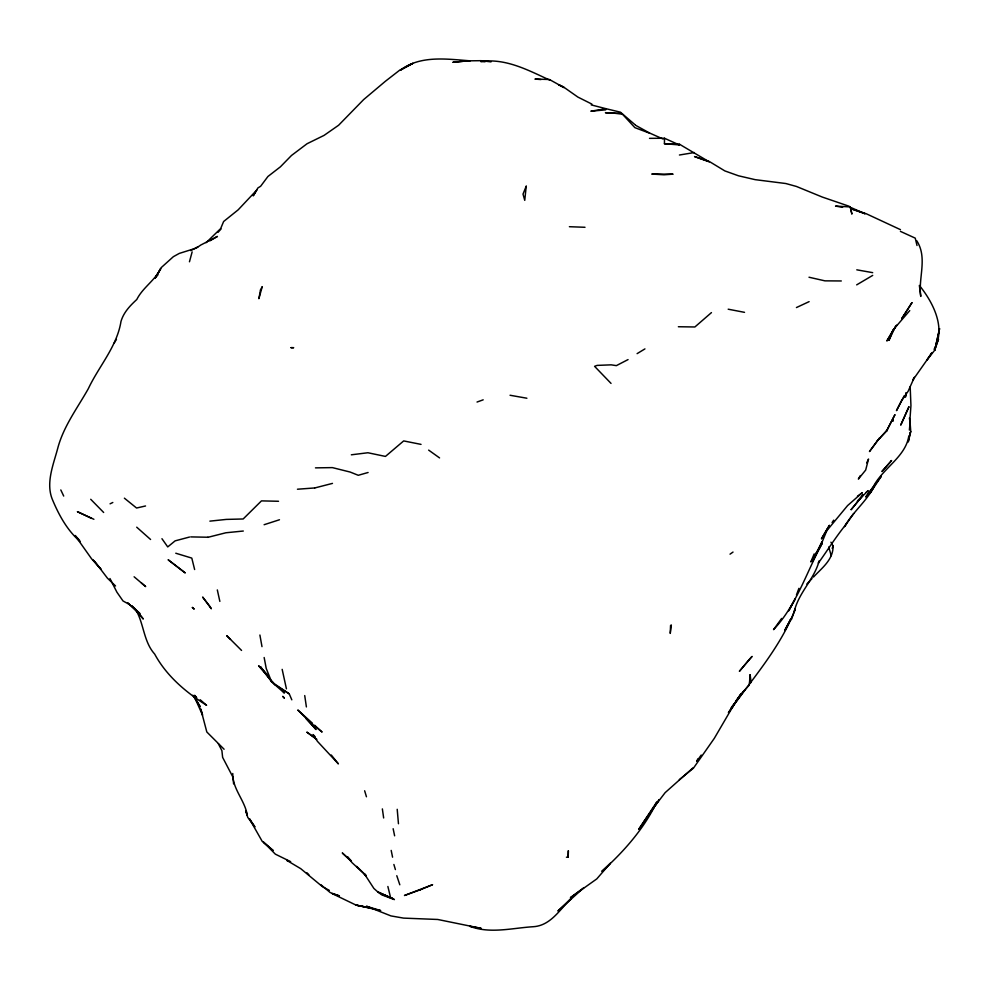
<?xml version="1.0" encoding="UTF-8"?>
<svg xmlns="http://www.w3.org/2000/svg" width="989" height="989" viewBox="0 0 989 989"><rect width="100%" height="100%" fill="white"/><g stroke="black" fill="none" stroke-linecap="round" stroke-linejoin="round"><path stroke-width="1.48" d="M849.254 206.293L822.292 197.058L796.417 186.451L785.859 183.534L755.126 179.652L738.474 175.782L724.85 170.912L709.496 161.603L694.55 156.571L709.286 161.875L679.53 144.258L679.258 144.913L664.447 143.714L664.484 138.25L649.526 138.349M568.205 857.179L568.341 850.824L568.205 857.179L566.437 857.228M670.554 625.407L670.258 633.417L671.333 624.961M749.922 675.178L749.514 683.894L750.218 674.869L750.688 682.682L750.218 674.869M908.804 436.013C905.615 456.955 882.744 468.242 873.374 486.625L865.771 497.022L881.248 476.315L870.233 492.918L875.018 484.647C867.576 500.632 853.173 511.375 844.519 526.63L853.68 513.501M909.373 430.054L910.09 422.6L909.41 418.05M909.744 422.241L910.943 405.614L910.177 386.748M905.998 393.115L905.442 397.121L906.171 392.744M813.453 577.082C821.834 567.97 833.344 559.823 833.084 545.953L830.933 542.195M910.127 433.058L908.223 441.984L910.77 431.575L910.09 422.6M189.455 261.788L192.138 251.886M791.348 619.683L795.329 608.754C780.556 647.758 751.961 678.986 728.423 712.661L741.082 694.006L749.242 685.093M832.194 548.376L833.084 545.953M796.454 594.958L798.927 588.331M794.155 611.993C798.308 592.844 814.256 579.505 819.102 560.986L818.348 563.1C827.756 549.995 836.125 536.421 846.399 523.935M827.583 528.695L820.005 547.263L810.856 561.925L814.194 553.877M80.109 541.539C67.4 530.512 59.216 515.64 52.726 500.31C45.37 483.683 53.245 465.077 57.646 448.623C63.37 426.543 77.365 408.173 88.33 388.677C98.912 366.19 116.974 346.632 120.992 321.413C123.662 312.326 130.029 305.749 136.791 299.494C142.713 287.626 154.84 280.579 160.713 268.637L155.186 278.008L157.943 274.831M934.073 349.34C946.399 328.125 933.134 302.449 919.374 285.45L920.784 296.428C918.002 278.02 927.88 257.845 916.692 240.673M904.342 395.563L896.479 410.645L901.387 400.965L908.162 391.199L914.38 377.279L912.748 380.209L931.749 353.172M909.645 434.084L910.77 431.575M895.539 326.259L888.926 340.377L893.129 329.943L909.744 310.595M866.673 462.901L868.54 459.02L865.672 470.072L858.365 479.072L860.356 475.548M931.49 353.172L926.804 360.231L934.815 350.057L938.524 339.091L935.965 344.209M731.798 708.421L735.173 702.623L714.305 738.35L693.437 768.169L679.319 779.666M656.597 802.203L638.684 829.4L659.267 799.606L643.122 822.996M893.364 329.671L886.849 340.995L896.615 325.109M155.186 278.008L161.158 267.673L173.359 256.683L179.306 253.407L196.267 248.091L200.532 245.198M114.168 343.096L116.442 339.388M656.733 802.227C643.777 829.054 623.898 851.529 601.868 871.371L610.324 863.286L596.775 878.912L570.418 897.678L583.856 887.652L557.92 911.042L571.271 898.309C559.935 909.299 550.811 925.655 533.244 926.718C512.191 928.028 489.975 934.073 469.763 926.273L481.161 928.35L437.731 919.473L403.561 918.113L390.964 915.913L366.474 906.233L380.691 910.597L355.978 905.071L332.18 893.599L339.14 895.774M815.295 554.644L822.02 543.666C806.282 572.582 796.639 605.181 773.534 629.659L781.644 618.446M650.923 811.24L665.127 792.659L693.066 767.81M832.07 522.588L833.702 520.152M696.726 761.246L698.283 758.983M731.044 707.976L733.838 704.069M696.911 761.097L701.226 755.04M734.58 703.686L744.816 689.951M696.664 760.986L698.345 758.823M826.26 531.353L847.598 505.577L862.309 492.67L857.451 496.231M863.273 494.809L851.146 509.644L863.273 494.809L857.376 501.213L868.194 490.643L866.228 492.312M217.988 232.378L221.004 229.015M806.826 584.042L811.969 578.614M206.083 242.713L220.671 228.57L223.625 221.511L238.188 209.816L256.757 190.073L253.209 195.859L257.894 187.947L260.626 186.266L267.932 176.487L280.394 166.832L291.495 155.471L307.047 143.739L324.058 135.394L338.597 125.257L363.655 99.58L385.389 81.271L399.568 70.268L412.87 63.345L400.322 70.231C419.892 55.31 445.903 58.932 468.761 60.725L453.073 62.27L468.761 60.725M711.462 312.598L694.884 326.976L678.367 326.741M190.803 536.903L207.913 537.237M730.03 554.161L733.022 552.072M637.101 353.642L644.939 348.894M209.989 240.809L217.407 236.433L201.336 244.753M872.706 275.399L856.672 284.869M190.716 250.65L198.146 246.657M628.052 359.588L616.357 365.633L611.202 364.842L597.121 365.398L594.574 366.326L611.041 383.411M110.076 503.821L112.82 502.486M796.429 307.554L809.113 301.645M419.954 889.939L432.589 884.685L404.464 895.49L420.337 889.766M477.032 402.041L483.188 399.828M264.112 524.714L279.467 519.757M368.093 472.495L358.265 475.289L350.155 472.05L332.366 467.612L315.466 467.871M189.554 537.027L175.127 540.859L167.734 546.917L161.949 538.708M314.898 487.923L332.477 483.398M145.544 505.972L136.569 508.025L124.379 498.172M635.099 124.787L620.4 112.165L605.997 108.703L590.866 111.201L605.701 109.853M679.431 155.013L694.303 152.553M351.342 454.804L367.908 452.752L385.45 456.423L403.673 440.921L421.042 444.382M209.878 521.141L226.308 519.41L243.158 518.978L261.467 500.879L278.527 501.275M243.306 531.031L225.888 532.774L207.702 537.373M297.454 489.221L314.712 487.948M622.032 113.71L605.528 112.684L622.032 113.71L634.864 127.643L649.662 133.218M841.305 280.963L824.95 280.851L809.002 277.229M664.447 143.714L679.53 144.258M569.392 226.704L585.006 227.285M850.256 206.924L851.85 213.847L850.256 206.924L835.544 206.095L842.616 207.307M485.08 61.775L480.703 61.516C505.898 58.054 528.188 70.256 550.144 80.282M541.032 79.553L534.95 79.083L549.389 79.491L564.014 87.576L558.587 84.745L563.149 86.723L577.86 97.07L591.879 104.092M469.923 61.12L467.018 60.848L481.087 60.688L491.038 61.874M510.052 395.254L526.89 398.233M856.783 269.824L872.681 272.655M728.188 309.198L744.519 312.339M591.249 104.908L605.997 108.703M339.375 895.935L330.19 892.56L320.795 884.636M175.77 553.222L191.792 558.093L194.635 569.528M290.655 861.666L275.338 854.15L263.47 842.096L273.162 850.528L262.172 841.293L249.5 818.954M394.401 899.619L381.729 894.835L377.798 891.93L392.571 898.544L377.798 891.93L373.891 888.456L364.249 873.646L366.14 875.722L352.084 862.705L347.349 856.833L351.416 861.135M93.893 519.287L77.377 511.659L91.581 518.397M383.003 894.724L393.733 898.976M288.541 861.098L286.785 860.381L300.755 868.688L322.266 886.515M663.112 139.041L649.674 133.07L635.581 125.294M851.554 207.814L865.115 213.785L851.096 208.778L866.179 213.711L900.447 229.646M664.484 138.25L679.258 144.913M900.41 231.364L915.245 238.139L917.013 245.507M322.847 886.935L329.325 890.347M139.424 613.155L129.485 604.526L123.019 600.966L116.9 592.164L109.952 578.516M291.817 699.829L289.233 693.845L271.691 681.977L260.466 666.722L269.28 677.91M289.233 693.845L275.202 685.006L284.375 693.054L281.84 689.914M428.645 450.106L439.573 457.919M316.715 739.203L306.85 732.12L316.542 739.278M136.717 527.186L150.575 539.487M141.365 582.941L145.68 586.601L134.108 576.785M200.174 699.742L206.602 705.305C185.845 692.312 166.424 675.808 154.667 654.063C143.862 642.108 143.937 624.64 136.395 610.757M129.485 604.526L127.593 602.857L139.956 613.637L131.809 605.763M312.499 723.268L297.788 710.003L310.645 722.786L322.093 732.058L314.687 725.258M103.66 512.475L90.716 499.284M224.095 749.242L206.812 731.971L200.816 709.175M115.552 585.983L107.43 578.169L96.032 563.186L93.189 560.071L100.94 569.182L91.544 558.748L75.213 535.679M79.639 540.464L75.152 535.482M356.658 866.364L366.202 875.735M230.511 639.401L226.753 635.667L241.551 650.428M306.85 872.706L308.865 874.696M267.747 675.042L258.623 665.782L274.942 684.87L272.111 681.384M315.058 736.657L313.006 734.53L317.444 741.354L338.386 763.891L331.29 755.015M347.349 856.833L351.268 860.986M131.661 606.047L143.306 619.015L139.61 614.194M194.61 695.477L196.675 697.777L194.746 695.378M249.562 818.83L254.915 826.903L247.769 817.409L245.816 811.079L247.337 815.455C245.012 800.336 232.328 788.95 232.774 773.497M192.892 695.255L200.297 706.912L194.091 696.219L202.547 715.084L200.891 709.336M828.745 547.004L831.23 555.707M271.691 681.977L266.239 668.515L264.15 657.512M218.346 743.74L221.895 750.639L222.636 757.389L233.095 777.428L233.589 783.881M60.799 489.938L63.704 496.058M399.816 884.796L396.787 875.71M390.667 897.901L387.873 886.49M364.644 790.767L366.449 796.763M393.882 864.473L395.402 869.566M286.427 688.839L282.162 669.355M217.32 589.926L219.855 601.399M393.152 828.72L394.623 835.816M391.187 850.404L392.571 857.179M259.897 635.025L261.986 646.645M398.456 823.738L397.207 809.299M304.723 695.576L306.392 706.925M382.36 808.903L383.658 817.965M526.222 186.216L524.751 200.347L523.008 194.104L526.222 186.216M939.55 328.682L934.815 350.057L939.55 328.682M260.49 289.987L258.883 298.69L262.221 286.662L260.49 289.987M893.154 420.214L892.647 421.265L893.154 420.214M795.205 598.877L788.802 610.658L795.205 598.877M790.792 619.003L784.66 630.623L790.792 619.003M908.891 406.85L900.831 424.899L908.891 406.85M894.872 414.824L886.453 431.192L877.552 440.538L887.479 429.646L886.453 431.192L894.872 414.824M816.58 552.876L812.538 561.122L822.007 541.861L816.58 552.876M911.932 302.708L901.832 318.483L911.932 302.708M829.351 525.419L821.525 538.696L829.351 525.419M740.736 694.29L735.556 701.634L740.736 694.29M877.428 440.686L869.467 451.565L879.542 438.065L877.428 440.686M748.883 659.91L739.376 671.333L752.073 656.424L748.883 659.91M891.114 461.059L881.941 471.518L891.633 460.528L891.114 461.059M293.535 347.695L291.063 347.671L293.535 347.695M672.817 174.175L664.002 174.781L651.813 174.064L672.817 174.175M369.132 907.679L356.015 905.108L369.132 907.679M185.067 572.804L168.291 559.885L185.067 572.804M194.005 608.952L192.373 607.481L194.005 608.952M351.219 861.221L342.281 852.938L351.194 861.196M284.276 698.024L282.866 696.454L284.276 698.024M313.661 726.606L305.96 718.36L316.023 729.561L313.661 726.606M210.125 606.702L202.634 597.059L211.325 608.779L210.125 606.702"/></g></svg>
